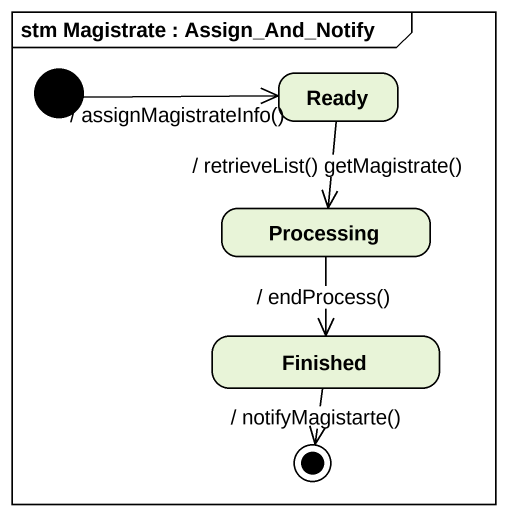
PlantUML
@startuml
mainframe stm Magistrate : Assign_And_Notify
hide empty description
state Ready
state Processing
state Finished
[*] -right-> Ready : / assignMagistrateInfo()
Ready --> Processing : / retrieveList() getMagistrate()
Processing --> Finished : / endProcess()
Finished --> [*] : / notifyMagistarte()
@enduml
